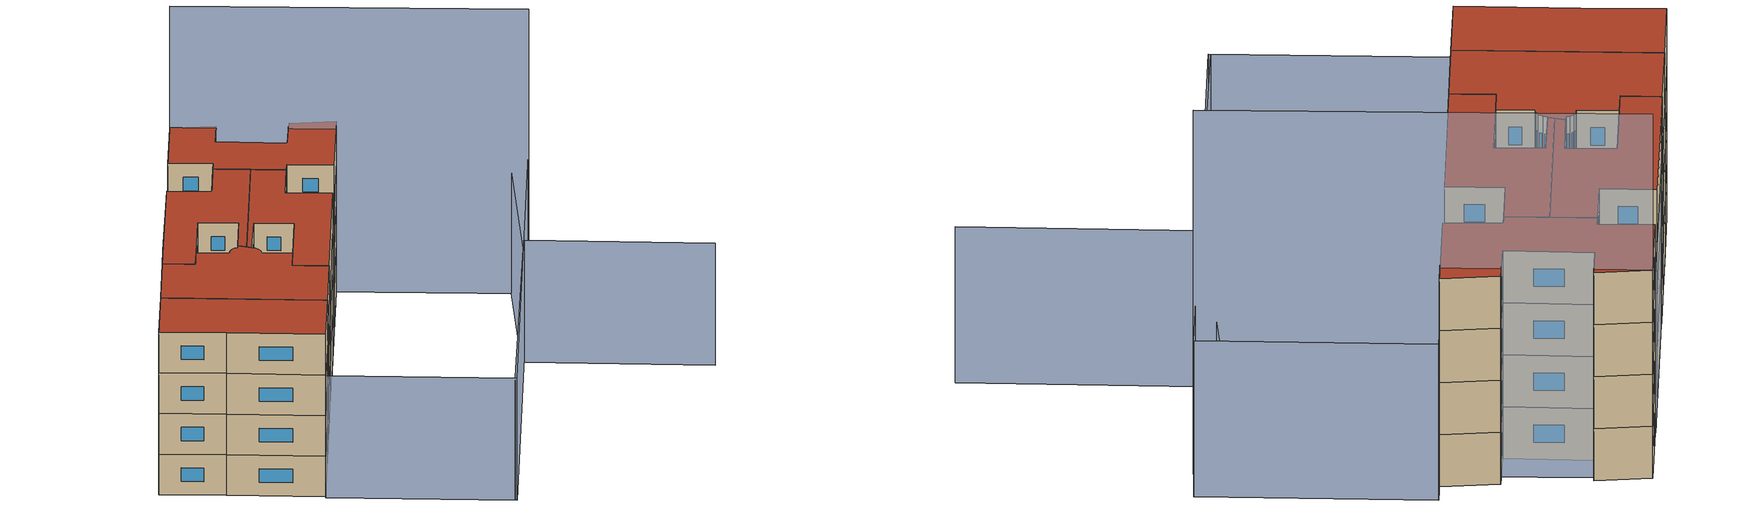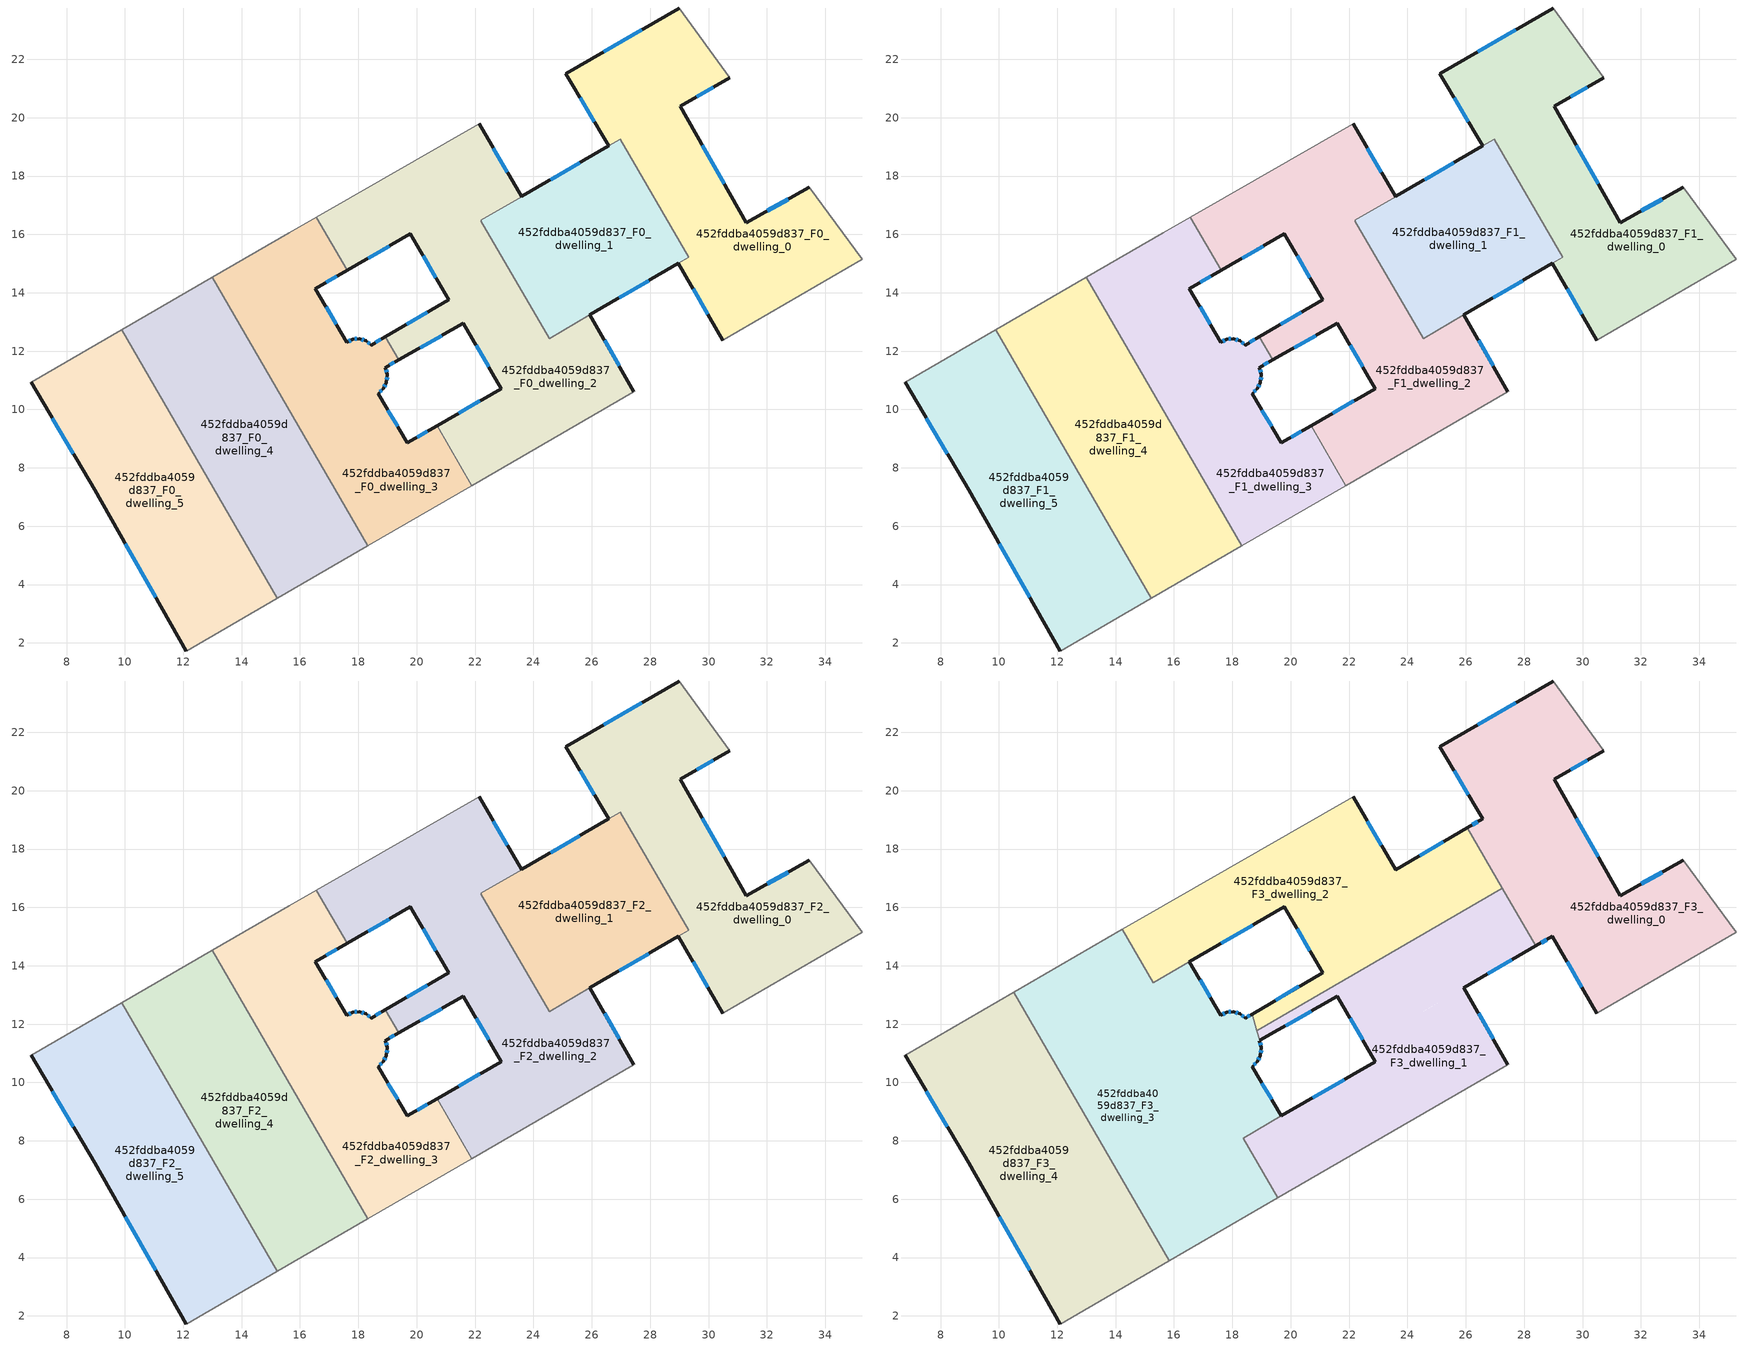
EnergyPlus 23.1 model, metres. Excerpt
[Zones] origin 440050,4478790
452fddba4059d837_F0_dwelling_0
 floor ground (EU_floor_Construction): 30.73,21.37 29.03,20.38 31.29,16.4 33.46,17.62 35.27,15.15 30.49,12.38 28.96,15.01 29.32,15.22 26.97,19.26 26.58,19.04 25.11,21.51 29,23.76 z0
 wall outside (EU_wall_Construction): 29,23.76 25.11,21.51 26.58,19.04 / 33.46,17.62 31.29,16.4 29.03,20.38 30.73,21.37 / 28.96,15.01 30.49,12.38 z0:3
 wall adiabatic (EU_wall_Construction): 30.73,21.37 29,23.76 / 30.49,12.38 35.27,15.15 33.46,17.62 z0:3
 wall to 452fddba4059d837_F0_dwelling_1 (EU_wall_Construction): 26.98,19.26 29.32,15.22 28.96,15.01 / 26.58,19.04 26.97,19.26 z0:3
 window (EU_Window_Construction): 25.6,20.68 26.09,19.86 / 27.7,23.01 26.41,22.26 / 29.6,20.71 30.16,21.04 / 30.53,17.73 29.78,19.05 / 32.73,17.21 32.01,16.81 / 29.47,14.13 29.98,13.26 z1:2
452fddba4059d837_F0_dwelling_1
 floor ground (EU_floor_Construction): 26.97,19.26 29.32,15.22 28.96,15.01 24.54,12.43 22.19,16.47 26.58,19.03 z0
 wall outside (EU_wall_Construction): 26.58,19.03 23.6,17.3 / 25.94,13.24 28.96,15.01 z0:3
 wall to 452fddba4059d837_F0_dwelling_2 (EU_wall_Construction): 23.59,17.29 22.19,16.48 / 22.19,16.47 24.53,12.43 / 24.54,12.43 25.94,13.24 z0:3
 window (EU_Window_Construction): 25.58,18.45 24.59,17.88 / 26.95,13.83 27.95,14.42 z1:2
452fddba4059d837_F0_dwelling_2
 floor ground (EU_floor_Construction): 23.59,17.29 22.19,16.48 24.54,12.43 25.94,13.25 27.44,10.61 21.89,7.39 20.7,9.44 22.91,10.72 21.6,12.95 19.39,11.7 18.93,12.5 21.09,13.76 19.78,16.01 17.61,14.77 16.56,16.59 22.14,19.79 z0
 wall outside (EU_wall_Construction): 19.39,11.7 21.6,12.95 22.91,10.72 20.7,9.44 / 17.61,14.77 19.78,16.01 21.09,13.76 18.93,12.5 / 23.59,17.29 22.14,19.79 / 27.44,10.61 25.94,13.25 z0:3
 wall to 452fddba4059d837_F0_dwelling_3 (EU_wall_Construction): 20.7,9.44 21.89,7.39 / 18.93,12.5 19.39,11.7 / 16.56,16.59 17.61,14.77 z0:3
 wall adiabatic (EU_wall_Construction): 22.14,19.79 16.56,16.59 / 21.89,7.39 27.44,10.61 z0:3
 window (EU_Window_Construction): 22.17,10.29 21.44,9.87 / 22.04,12.2 22.47,11.46 / 20.13,12.12 20.86,12.53 / 20.37,13.34 19.65,12.92 / 20.22,15.26 20.65,14.52 / 18.34,15.18 19.05,15.6 / 23.11,18.13 22.62,18.96 / 26.94,11.49 26.44,12.37 z1:2
452fddba4059d837_F0_dwelling_3
 floor ground (EU_floor_Construction): 17.61,14.77 16.53,14.14 17.61,12.3 17.81,12.41 18.03,12.42 18.27,12.35 18.44,12.21 18.93,12.5 19.39,11.7 18.93,11.44 18.99,11.2 18.96,10.92 18.85,10.72 18.68,10.54 19.68,8.86 20.7,9.44 21.89,7.39 18.32,5.33 12.99,14.53 15.63,16.06 16.56,16.59 z0
 wall outside (EU_wall_Construction): 18.93,12.5 18.44,12.21 18.27,12.35 18.03,12.42 17.81,12.41 17.61,12.3 16.53,14.14 17.61,14.77 / 20.7,9.44 19.68,8.86 18.68,10.54 18.85,10.72 18.96,10.92 18.99,11.2 18.93,11.44 19.39,11.7 z0:3
 wall adiabatic (EU_wall_Construction): 18.32,5.33 21.89,7.39 / 16.56,16.59 15.63,16.06 12.99,14.53 z0:3
 wall to 452fddba4059d837_F0_dwelling_4 (EU_wall_Construction): 12.99,14.53 18.32,5.33 z0:3
 window (EU_Window_Construction): 17.25,12.92 16.89,13.53 / 17.74,12.38 17.68,12.34 / 17.95,12.42 17.88,12.42 / 18.19,12.38 18.11,12.4 / 18.38,12.26 18.33,12.3 / 18.77,12.4 18.6,12.3 / 19.08,11.53 19.23,11.61 / 18.97,11.28 18.95,11.36 / 18.97,11.01 18.98,11.11 / 18.89,10.78 18.93,10.85 / 18.74,10.6 18.79,10.66 / 19.34,9.42 19.01,9.98 / 20.36,9.25 20.02,9.05 / 16.89,14.35 17.25,14.56 z1:2
452fddba4059d837_F0_dwelling_4
 floor ground (EU_floor_Construction): 12.99,14.53 18.32,5.33 15.23,3.53 9.89,12.74 z0
 wall adiabatic (EU_wall_Construction): 15.23,3.53 18.32,5.33 / 12.99,14.53 9.89,12.74 z0:3
 wall to 452fddba4059d837_F0_dwelling_5 (EU_wall_Construction): 9.89,12.74 15.23,3.53 z0:3
452fddba4059d837_F0_dwelling_5
 floor ground (EU_floor_Construction): 9.89,12.74 15.23,3.53 12.11,1.72 8.96,7.25 6.79,10.93 z0
 wall outside (EU_wall_Construction): 6.79,10.93 8.96,7.25 12.11,1.72 z0:3
 wall adiabatic (EU_wall_Construction): 9.89,12.74 6.79,10.93 / 12.11,1.72 15.23,3.53 z0:3
 window (EU_Window_Construction): 10.01,5.41 11.06,3.57 / 7.52,9.7 8.24,8.49 z1:2
452fddba4059d837_F1_dwelling_0
 floor to 452fddba4059d837_F0_dwelling_0 (EU_floor_Construction): 30.73,21.37 29.03,20.38 31.29,16.4 33.46,17.62 35.27,15.15 30.49,12.38 28.96,15.01 29.32,15.22 26.97,19.26 26.58,19.04 25.11,21.51 29,23.76 z3
 wall outside (EU_wall_Construction): 29,23.76 25.11,21.51 26.58,19.04 / 33.46,17.62 31.29,16.4 29.03,20.38 30.73,21.37 / 28.96,15.01 30.49,12.38 z3:6
 wall adiabatic (EU_wall_Construction): 30.73,21.37 29,23.76 / 30.49,12.38 35.27,15.15 33.46,17.62 z3:6
 wall to 452fddba4059d837_F1_dwelling_1 (EU_wall_Construction): 26.98,19.26 29.32,15.22 28.96,15.01 / 26.58,19.04 26.97,19.26 z3:6
 window (EU_Window_Construction): 25.6,20.68 26.09,19.86 / 27.7,23.01 26.41,22.26 / 29.6,20.71 30.16,21.04 / 30.53,17.73 29.78,19.05 / 32.73,17.21 32.01,16.81 / 29.47,14.13 29.98,13.26 z4:5
452fddba4059d837_F1_dwelling_1
 floor to 452fddba4059d837_F0_dwelling_1 (EU_floor_Construction): 26.97,19.26 29.32,15.22 28.96,15.01 24.54,12.43 22.19,16.47 26.58,19.03 z3
 wall outside (EU_wall_Construction): 26.58,19.03 23.6,17.3 / 25.94,13.24 28.96,15.01 z3:6
 wall to 452fddba4059d837_F1_dwelling_2 (EU_wall_Construction): 23.59,17.29 22.19,16.48 / 22.19,16.47 24.53,12.43 / 24.54,12.43 25.94,13.24 z3:6
 window (EU_Window_Construction): 25.58,18.45 24.59,17.88 / 26.95,13.83 27.95,14.42 z4:5
452fddba4059d837_F1_dwelling_2
 floor to 452fddba4059d837_F0_dwelling_2 (EU_floor_Construction): 23.59,17.29 22.19,16.48 24.54,12.43 25.94,13.25 27.44,10.61 21.89,7.39 20.7,9.44 22.91,10.72 21.6,12.95 19.39,11.7 18.93,12.5 21.09,13.76 19.78,16.01 17.61,14.77 16.56,16.59 22.14,19.79 z3
 wall outside (EU_wall_Construction): 19.39,11.7 21.6,12.95 22.91,10.72 20.7,9.44 / 17.61,14.77 19.78,16.01 21.09,13.76 18.93,12.5 / 23.59,17.29 22.14,19.79 / 27.44,10.61 25.94,13.25 z3:6
 wall to 452fddba4059d837_F1_dwelling_3 (EU_wall_Construction): 20.7,9.44 21.89,7.39 / 18.93,12.5 19.39,11.7 / 16.56,16.59 17.61,14.77 z3:6
 wall adiabatic (EU_wall_Construction): 22.14,19.79 16.56,16.59 / 21.89,7.39 27.44,10.61 z3:6
 window (EU_Window_Construction): 22.17,10.29 21.44,9.87 / 22.04,12.2 22.47,11.46 / 20.13,12.12 20.86,12.53 / 20.37,13.34 19.65,12.92 / 20.22,15.26 20.65,14.52 / 18.34,15.18 19.05,15.6 / 23.11,18.13 22.62,18.96 / 26.94,11.49 26.44,12.37 z4:5
452fddba4059d837_F1_dwelling_3
 floor to 452fddba4059d837_F0_dwelling_3 (EU_floor_Construction): 17.61,14.77 16.53,14.14 17.61,12.3 17.81,12.41 18.03,12.42 18.27,12.35 18.44,12.21 18.93,12.5 19.39,11.7 18.93,11.44 18.99,11.2 18.96,10.92 18.85,10.72 18.68,10.54 19.68,8.86 20.7,9.44 21.89,7.39 18.32,5.33 12.99,14.53 15.63,16.06 16.56,16.59 z3
 wall outside (EU_wall_Construction): 18.93,12.5 18.44,12.21 18.27,12.35 18.03,12.42 17.81,12.41 17.61,12.3 16.53,14.14 17.61,14.77 / 20.7,9.44 19.68,8.86 18.68,10.54 18.85,10.72 18.96,10.92 18.99,11.2 18.93,11.44 19.39,11.7 z3:6
 wall adiabatic (EU_wall_Construction): 18.32,5.33 21.89,7.39 / 16.56,16.59 15.63,16.06 12.99,14.53 z3:6
 wall to 452fddba4059d837_F1_dwelling_4 (EU_wall_Construction): 12.99,14.53 18.32,5.33 z3:6
 window (EU_Window_Construction): 17.25,12.92 16.89,13.53 / 17.74,12.38 17.68,12.34 / 17.95,12.42 17.88,12.42 / 18.19,12.38 18.11,12.4 / 18.38,12.26 18.33,12.3 / 18.77,12.4 18.6,12.3 / 19.08,11.53 19.23,11.61 / 18.97,11.28 18.95,11.36 / 18.97,11.01 18.98,11.11 / 18.89,10.78 18.93,10.85 / 18.74,10.6 18.79,10.66 / 19.34,9.42 19.01,9.98 / 20.36,9.25 20.02,9.05 / 16.89,14.35 17.25,14.56 z4:5
452fddba4059d837_F1_dwelling_4
 floor to 452fddba4059d837_F0_dwelling_4 (EU_floor_Construction): 12.99,14.53 18.32,5.33 15.23,3.53 9.89,12.74 z3
 wall adiabatic (EU_wall_Construction): 15.23,3.53 18.32,5.33 / 12.99,14.53 9.89,12.74 z3:6
 wall to 452fddba4059d837_F1_dwelling_5 (EU_wall_Construction): 9.89,12.74 15.23,3.53 z3:6
452fddba4059d837_F1_dwelling_5
 floor to 452fddba4059d837_F0_dwelling_5 (EU_floor_Construction): 9.89,12.74 15.23,3.53 12.11,1.72 8.96,7.25 6.79,10.93 z3
 wall outside (EU_wall_Construction): 6.79,10.93 8.96,7.25 12.11,1.72 z3:6
 wall adiabatic (EU_wall_Construction): 9.89,12.74 6.79,10.93 / 12.11,1.72 15.23,3.53 z3:6
 window (EU_Window_Construction): 10.01,5.41 11.06,3.57 / 7.52,9.7 8.24,8.49 z4:5
452fddba4059d837_F2_dwelling_0
 floor to 452fddba4059d837_F1_dwelling_0 (EU_floor_Construction): 30.73,21.37 29.03,20.38 31.29,16.4 33.46,17.62 35.27,15.15 30.49,12.38 28.96,15.01 29.32,15.22 26.97,19.26 26.58,19.04 25.11,21.51 29,23.76 z6
 wall outside (EU_wall_Construction): 29,23.76 25.11,21.51 26.58,19.04 / 33.46,17.62 31.29,16.4 29.03,20.38 30.73,21.37 / 28.96,15.01 30.49,12.38 z6:9
 wall adiabatic (EU_wall_Construction): 30.73,21.37 29,23.76 / 30.49,12.38 35.27,15.15 33.46,17.62 z6:9
 wall to 452fddba4059d837_F2_dwelling_1 (EU_wall_Construction): 26.98,19.26 29.32,15.22 28.96,15.01 / 26.58,19.04 26.97,19.26 z6:9
 window (EU_Window_Construction): 25.6,20.68 26.09,19.86 / 27.7,23.01 26.41,22.26 / 29.6,20.71 30.16,21.04 / 30.53,17.73 29.78,19.05 / 32.73,17.21 32.01,16.81 / 29.47,14.13 29.98,13.26 z7:8
452fddba4059d837_F2_dwelling_1
 floor to 452fddba4059d837_F1_dwelling_1 (EU_floor_Construction): 26.97,19.26 29.32,15.22 28.96,15.01 24.54,12.43 22.19,16.47 26.58,19.03 z6
 wall outside (EU_wall_Construction): 26.58,19.03 23.6,17.3 / 25.94,13.24 28.96,15.01 z6:9
 wall to 452fddba4059d837_F2_dwelling_2 (EU_wall_Construction): 23.59,17.29 22.19,16.48 / 22.19,16.47 24.53,12.43 / 24.54,12.43 25.94,13.24 z6:9
 window (EU_Window_Construction): 25.58,18.45 24.59,17.88 / 26.95,13.83 27.95,14.42 z7:8
452fddba4059d837_F2_dwelling_2
 floor to 452fddba4059d837_F1_dwelling_2 (EU_floor_Construction): 23.59,17.29 22.19,16.48 24.54,12.43 25.94,13.25 27.44,10.61 21.89,7.39 20.7,9.44 22.91,10.72 21.6,12.95 19.39,11.7 18.93,12.5 21.09,13.76 19.78,16.01 17.61,14.77 16.56,16.59 22.14,19.79 z6
 wall outside (EU_wall_Construction): 19.39,11.7 21.6,12.95 22.91,10.72 20.7,9.44 / 17.61,14.77 19.78,16.01 21.09,13.76 18.93,12.5 / 23.59,17.29 22.14,19.79 / 27.44,10.61 25.94,13.25 z6:9
 wall to 452fddba4059d837_F2_dwelling_3 (EU_wall_Construction): 20.7,9.44 21.89,7.39 / 18.93,12.5 19.39,11.7 / 16.56,16.59 17.61,14.77 z6:9
 wall adiabatic (EU_wall_Construction): 22.14,19.79 16.56,16.59 / 21.89,7.39 27.44,10.61 z6:9
 window (EU_Window_Construction): 22.17,10.29 21.44,9.87 / 22.04,12.2 22.47,11.46 / 20.13,12.12 20.86,12.53 / 20.37,13.34 19.65,12.92 / 20.22,15.26 20.65,14.52 / 18.34,15.18 19.05,15.6 / 23.11,18.13 22.62,18.96 / 26.94,11.49 26.44,12.37 z7:8
452fddba4059d837_F2_dwelling_3
 floor to 452fddba4059d837_F1_dwelling_3 (EU_floor_Construction): 17.61,14.77 16.53,14.14 17.61,12.3 17.81,12.41 18.03,12.42 18.27,12.35 18.44,12.21 18.93,12.5 19.39,11.7 18.93,11.44 18.99,11.2 18.96,10.92 18.85,10.72 18.68,10.54 19.68,8.86 20.7,9.44 21.89,7.39 18.32,5.33 12.99,14.53 15.63,16.06 16.56,16.59 z6
 wall outside (EU_wall_Construction): 18.93,12.5 18.44,12.21 18.27,12.35 18.03,12.42 17.81,12.41 17.61,12.3 16.53,14.14 17.61,14.77 / 20.7,9.44 19.68,8.86 18.68,10.54 18.85,10.72 18.96,10.92 18.99,11.2 18.93,11.44 19.39,11.7 z6:9
 wall adiabatic (EU_wall_Construction): 18.32,5.33 21.89,7.39 / 16.56,16.59 15.63,16.06 12.99,14.53 z6:9
 wall to 452fddba4059d837_F2_dwelling_4 (EU_wall_Construction): 12.99,14.53 18.32,5.33 z6:9
 window (EU_Window_Construction): 17.25,12.92 16.89,13.53 / 17.74,12.38 17.68,12.34 / 17.95,12.42 17.88,12.42 / 18.19,12.38 18.11,12.4 / 18.38,12.26 18.33,12.3 / 18.77,12.4 18.6,12.3 / 19.08,11.53 19.23,11.61 / 18.97,11.28 18.95,11.36 / 18.97,11.01 18.98,11.11 / 18.89,10.78 18.93,10.85 / 18.74,10.6 18.79,10.66 / 19.34,9.42 19.01,9.98 / 20.36,9.25 20.02,9.05 / 16.89,14.35 17.25,14.56 z7:8
452fddba4059d837_F2_dwelling_4
 floor to 452fddba4059d837_F1_dwelling_4 (EU_floor_Construction): 12.99,14.53 18.32,5.33 15.23,3.53 9.89,12.74 z6
 wall adiabatic (EU_wall_Construction): 15.23,3.53 18.32,5.33 / 12.99,14.53 9.89,12.74 z6:9
 wall to 452fddba4059d837_F2_dwelling_5 (EU_wall_Construction): 9.89,12.74 15.23,3.53 z6:9
452fddba4059d837_F2_dwelling_5
 floor to 452fddba4059d837_F1_dwelling_5 (EU_floor_Construction): 9.89,12.74 15.23,3.53 12.11,1.72 8.96,7.25 6.79,10.93 z6
 wall outside (EU_wall_Construction): 6.79,10.93 8.96,7.25 12.11,1.72 z6:9
 wall adiabatic (EU_wall_Construction): 9.89,12.74 6.79,10.93 / 12.11,1.72 15.23,3.53 z6:9
 window (EU_Window_Construction): 10.01,5.41 11.06,3.57 / 7.52,9.7 8.24,8.49 z7:8
452fddba4059d837_F3_dwelling_0
 floor to 452fddba4059d837_F2_dwelling_0 (EU_floor_Construction): 30.73,21.37 29.03,20.38 31.29,16.4 33.46,17.62 35.27,15.15 30.49,12.38 28.96,15.01 29.32,15.22 26.97,19.26 26.58,19.04 25.11,21.51 29,23.76 z9
 floor to 452fddba4059d837_F2_dwelling_1 (EU_floor_Construction): 26.97,19.26 29.32,15.22 28.96,15.01 28.39,14.68 26.04,18.72 26.61,19.05 z9
 wall outside (EU_wall_Construction): 33.46,17.62 31.29,16.4 29.03,20.38 30.73,21.37 / 28.39,14.68 28.96,15.01 30.49,12.38 / 29,23.76 25.11,21.51 26.58,19.04 26.04,18.72 z9:12
 wall adiabatic (EU_wall_Construction): 30.73,21.37 29,23.76 / 30.49,12.38 35.27,15.15 33.46,17.62 z9:12
 wall to 452fddba4059d837_F3_dwelling_2 (EU_wall_Construction): 26.05,18.72 27.25,16.65 z9:12
 wall to 452fddba4059d837_F3_dwelling_1 (EU_wall_Construction): 27.25,16.65 28.39,14.68 z9:12
 window (EU_Window_Construction): 29.6,20.71 30.16,21.04 / 30.53,17.73 29.78,19.05 / 32.73,17.21 32.01,16.81 / 29.47,14.13 29.98,13.26 / 28.58,14.79 28.77,14.9 / 26.4,18.93 26.23,18.83 / 25.6,20.68 26.09,19.86 / 27.7,23.01 26.41,22.26 z10:11
 roof outside (EU_roof_Construction): 35.27,15.15 33.46,17.62 31.29,16.4 29.03,20.38 30.73,21.37 29,23.76 25.11,21.51 26.58,19.04 26.04,18.72 28.39,14.68 28.96,15.01 30.49,12.38 z12
452fddba4059d837_F3_dwelling_1
 floor to 452fddba4059d837_F2_dwelling_2 (EU_floor_Construction): 25.94,13.25 27.44,10.61 21.89,7.39 20.7,9.44 22.91,10.72 21.6,12.95 19.39,11.7 19.22,12 23.39,14.41 24.54,12.43 z9
 floor to 452fddba4059d837_F2_dwelling_3 (EU_floor_Construction): 20.7,9.44 21.89,7.39 19.56,6.05 18.38,8.1 19.68,8.86 z9; 19.22,12 19.39,11.7 18.93,11.44 18.84,11.78 z9
 floor to 452fddba4059d837_F2_dwelling_1 (EU_floor_Construction): 27.25,16.65 28.39,14.68 24.54,12.43 23.39,14.41 z9
 wall outside (EU_wall_Construction): 27.44,10.62 25.94,13.25 28.39,14.68 / 18.93,11.44 21.6,12.95 22.91,10.72 19.68,8.86 z9:12
 wall adiabatic (EU_wall_Construction): 19.56,6.05 27.44,10.62 z9:12
 wall to 452fddba4059d837_F3_dwelling_3 (EU_wall_Construction): 19.68,8.86 18.38,8.1 19.56,6.05 / 18.84,11.78 18.93,11.44 z9:12
 wall to 452fddba4059d837_F3_dwelling_2 (EU_wall_Construction): 27.25,16.65 18.84,11.78 z9:12
 window (EU_Window_Construction): 26.76,13.72 27.57,14.2 / 26.94,11.49 26.44,12.37 / 21.83,10.1 20.76,9.48 / 22.04,12.2 22.47,11.46 / 19.82,11.94 20.71,12.44 z10:11
 roof outside (EU_roof_Construction): 27.44,10.62 25.94,13.25 28.39,14.68 27.25,16.65 18.84,11.78 18.93,11.44 21.6,12.95 22.91,10.72 19.68,8.86 18.38,8.1 19.56,6.05 z12
452fddba4059d837_F3_dwelling_2
 floor to 452fddba4059d837_F2_dwelling_1 (EU_floor_Construction): 26.04,18.72 27.25,16.65 23.39,14.41 22.19,16.48 z9
 floor to 452fddba4059d837_F2_dwelling_2 (EU_floor_Construction): 22.14,19.79 23.59,17.3 22.19,16.48 23.39,14.41 19.22,12 18.93,12.5 21.09,13.76 19.78,16.01 17.61,14.77 16.56,16.59 z9
 floor to 452fddba4059d837_F2_dwelling_3 (EU_floor_Construction): 16.56,16.59 17.61,14.77 15.28,13.42 14.23,15.25 15.63,16.06 z9; 18.93,12.5 19.22,12 18.84,11.78 18.69,12.28 18.68,12.34 z9
 wall outside (EU_wall_Construction): 26.04,18.72 23.59,17.29 22.14,19.79 / 16.53,14.14 19.78,16.01 21.09,13.76 18.67,12.35 z9:12
 wall adiabatic (EU_wall_Construction): 22.14,19.79 15.63,16.06 14.22,15.25 z9:12
 wall to 452fddba4059d837_F3_dwelling_3 (EU_wall_Construction): 14.22,15.25 15.28,13.42 16.53,14.14 / 18.68,12.34 18.84,11.78 z9:12
 window (EU_Window_Construction): 23.11,18.13 22.62,18.96 / 25.23,18.24 24.41,17.77 / 20.28,13.29 19.48,12.82 / 20.22,15.26 20.65,14.52 / 17.62,14.77 18.69,15.39 z10:11
 roof outside (EU_roof_Construction): 27.25,16.65 26.04,18.72 23.59,17.29 22.14,19.79 15.63,16.06 14.22,15.25 15.28,13.42 19.78,16.01 21.09,13.76 18.67,12.35 18.84,11.78 z12
452fddba4059d837_F3_dwelling_3
 floor to 452fddba4059d837_F2_dwelling_3 (EU_floor_Construction): 18.68,12.34 18.93,11.44 18.99,11.2 18.96,10.92 18.85,10.72 18.68,10.54 19.68,8.86 18.38,8.1 19.56,6.05 18.32,5.33 12.99,14.53 14.23,15.25 15.28,13.42 16.53,14.14 17.61,12.3 17.81,12.41 18.03,12.42 18.27,12.35 18.44,12.21 z9
 floor to 452fddba4059d837_F2_dwelling_4 (EU_floor_Construction): 12.99,14.53 18.32,5.33 15.84,3.89 10.51,13.09 z9
 wall outside (EU_wall_Construction): 18.68,12.34 18.44,12.21 18.27,12.35 18.03,12.42 17.81,12.41 17.61,12.3 16.53,14.14 / 19.68,8.86 18.68,10.54 18.85,10.72 18.96,10.92 18.99,11.2 18.93,11.44 z9:12
 wall adiabatic (EU_wall_Construction): 15.84,3.89 19.56,6.04 / 14.22,15.25 10.51,13.09 z9:12
 wall to 452fddba4059d837_F3_dwelling_4 (EU_wall_Construction): 10.51,13.09 15.84,3.89 z9:12
 window (EU_Window_Construction): 17.25,12.92 16.89,13.53 / 17.74,12.38 17.68,12.34 / 17.95,12.42 17.88,12.42 / 18.19,12.38 18.11,12.4 / 18.38,12.26 18.33,12.3 / 18.6,12.3 18.52,12.25 / 18.97,11.28 18.95,11.36 / 18.97,11.01 18.98,11.11 / 18.89,10.78 18.93,10.85 / 18.74,10.6 18.79,10.66 / 19.34,9.42 19.01,9.98 z10:11
 roof outside (EU_roof_Construction): 19.56,6.04 18.38,8.1 19.68,8.86 18.68,10.54 18.85,10.72 18.96,10.92 18.99,11.2 18.93,11.44 18.68,12.34 18.44,12.21 18.27,12.35 18.03,12.42 17.81,12.41 17.61,12.3 16.53,14.14 15.28,13.42 14.22,15.25 10.51,13.09 15.84,3.89 z12
452fddba4059d837_F3_dwelling_4
 floor to 452fddba4059d837_F2_dwelling_4 (EU_floor_Construction): 10.51,13.09 15.84,3.89 15.23,3.53 9.89,12.74 z9
 floor to 452fddba4059d837_F2_dwelling_5 (EU_floor_Construction): 9.89,12.74 15.23,3.53 12.11,1.72 8.96,7.25 6.79,10.93 z9
 wall outside (EU_wall_Construction): 6.79,10.93 8.96,7.25 12.11,1.72 z9:12
 wall adiabatic (EU_wall_Construction): 10.51,13.09 6.79,10.93 / 12.11,1.72 15.84,3.89 z9:12
 window (EU_Window_Construction): 10.01,5.41 11.06,3.57 / 7.52,9.7 8.24,8.49 z10:11
 roof outside (EU_roof_Construction): 15.84,3.89 10.51,13.09 6.79,10.93 8.96,7.25 12.11,1.72 z12
shading: 18.15,-8.69 33.12,-0.15 / 33.12,-0.15 39.16,-10.73 / 31.9,-0.88 41.75,6.28 / 25.11,21.55 6.79,10.94 / 12.05,1.7 36.39,15.8 / 36.39,15.8 42.49,5.25 / 42.49,5.25 18.15,-8.84 / 18.15,-8.84 12.05,1.7 z0:9; 40.61,4.07 29,23.76 z0:21
[Building]
EU S2 Campaign: North Axis=0; Terrain=City; Solar Distribution=FullExterior
[Site:Location]
Madrid: Latitude=40.5; Longitude=-3.5; Time Zone=1; Elevation=609
[SizingPeriod:WeatherFileDays]
AnnualSizingPeriod: Begin Month=1; Begin Day of Month=1; End Month=12; End Day of Month=31; Day of Week for Start Day=Monday; Use Weather File Daylight Saving Period=No; Use Weather File Rain and Snow Indicators=No
[MATERIAL]
EU_InternalMass_Material: Roughness=MediumRough; Thickness=0.1; Conductivity=1; Density=1800; Specific Heat=900; Thermal Absorptance=0.9; Solar Absorptance=0.7; Visible Absorptance=0.7
[MATERIAL:NOMASS] Roughness=MediumRough; Thermal Absorptance=0.9; Solar Absorptance=0.7; Visible Absorptance=0.7
Name | Thermal Resistance
EU_wall_NoMass | 0.459673
EU_roof_NoMass | 0.495815
EU_floor_NoMass | 0.788942
[WINDOWMATERIAL:SIMPLEGLAZINGSYSTEM]
EU_Window_SimpleGlazing: UFactor=4.26103; Solar Heat Gain Coefficient=0.85; Visible Transmittance=0.85
[CONSTRUCTION]
EU_wall_Construction: EU_wall_NoMass
EU_roof_Construction: EU_roof_NoMass
EU_floor_Construction: EU_floor_NoMass
EU_Window_Construction: EU_Window_SimpleGlazing
EU_InternalMass_Construction: EU_InternalMass_Material
[ZONE] Type=1; Multiplier=1; Ceiling Height=autocalculate; Floor Area=autocalculate; Part of Total Floor Area=Yes
Name | Volume
452fddba4059d837_F0_dwelling_0; 452fddba4059d837_F1_dwelling_0; 452fddba4059d837_F2_dwelling_0 | 121.87
452fddba4059d837_F3_dwelling_0 | 136.926
452fddba4059d837_F0_dwelling_1; 452fddba4059d837_F1_dwelling_1; 452fddba4059d837_F2_dwelling_1 | 77.6041
452fddba4059d837_F3_dwelling_1 | 121.926
452fddba4059d837_F0_dwelling_2; 452fddba4059d837_F1_dwelling_2; 452fddba4059d837_F2_dwelling_2 | 142.782
452fddba4059d837_F3_dwelling_2 | 120.703
452fddba4059d837_F0_dwelling_3; 452fddba4059d837_F1_dwelling_3; 452fddba4059d837_F2_dwelling_3 | 114.102
452fddba4059d837_F3_dwelling_3 | 168.16
452fddba4059d837_F0_dwelling_4; 452fddba4059d837_F1_dwelling_4; 452fddba4059d837_F2_dwelling_4 | 114.106
452fddba4059d837_F3_dwelling_4 | 136.924
452fddba4059d837_F0_dwelling_5; 452fddba4059d837_F1_dwelling_5; 452fddba4059d837_F2_dwelling_5 | 114.105
[INTERNALMASS] Construction=EU_InternalMass_Construction
Name | Zone or ZoneList | Surface Area
452fddba4059d837_F0_dwelling_0_EU_InternalMass | 452fddba4059d837_F0_dwelling_0 | 40.6223
452fddba4059d837_F0_dwelling_1_EU_InternalMass | 452fddba4059d837_F0_dwelling_1 | 25.8774
452fddba4059d837_F0_dwelling_2_EU_InternalMass | 452fddba4059d837_F0_dwelling_2 | 47.5983
452fddba4059d837_F0_dwelling_3_EU_InternalMass | 452fddba4059d837_F0_dwelling_3 | 38.0343
452fddba4059d837_F0_dwelling_4_EU_InternalMass | 452fddba4059d837_F0_dwelling_4 | 38.0355
452fddba4059d837_F0_dwelling_5_EU_InternalMass | 452fddba4059d837_F0_dwelling_5 | 38.0351
452fddba4059d837_F1_dwelling_0_EU_InternalMass | 452fddba4059d837_F1_dwelling_0 | 40.6223
452fddba4059d837_F1_dwelling_1_EU_InternalMass | 452fddba4059d837_F1_dwelling_1 | 25.8774
452fddba4059d837_F1_dwelling_2_EU_InternalMass | 452fddba4059d837_F1_dwelling_2 | 47.5983
452fddba4059d837_F1_dwelling_3_EU_InternalMass | 452fddba4059d837_F1_dwelling_3 | 38.0343
452fddba4059d837_F1_dwelling_4_EU_InternalMass | 452fddba4059d837_F1_dwelling_4 | 38.0355
452fddba4059d837_F1_dwelling_5_EU_InternalMass | 452fddba4059d837_F1_dwelling_5 | 38.0351
452fddba4059d837_F2_dwelling_0_EU_InternalMass | 452fddba4059d837_F2_dwelling_0 | 40.6223
452fddba4059d837_F2_dwelling_1_EU_InternalMass | 452fddba4059d837_F2_dwelling_1 | 25.8774
452fddba4059d837_F2_dwelling_2_EU_InternalMass | 452fddba4059d837_F2_dwelling_2 | 47.5983
452fddba4059d837_F2_dwelling_3_EU_InternalMass | 452fddba4059d837_F2_dwelling_3 | 38.0343
452fddba4059d837_F2_dwelling_4_EU_InternalMass | 452fddba4059d837_F2_dwelling_4 | 38.0355
452fddba4059d837_F2_dwelling_5_EU_InternalMass | 452fddba4059d837_F2_dwelling_5 | 38.0351
452fddba4059d837_F3_dwelling_0_EU_InternalMass | 452fddba4059d837_F3_dwelling_0 | 45.6421
452fddba4059d837_F3_dwelling_1_EU_InternalMass | 452fddba4059d837_F3_dwelling_1 | 40.64
452fddba4059d837_F3_dwelling_2_EU_InternalMass | 452fddba4059d837_F3_dwelling_2 | 40.2378
452fddba4059d837_F3_dwelling_3_EU_InternalMass | 452fddba4059d837_F3_dwelling_3 | 56.0537
452fddba4059d837_F3_dwelling_4_EU_InternalMass | 452fddba4059d837_F3_dwelling_4 | 45.6415
[OTHEREQUIPMENT] Fuel Type=Electricity; Design Level Calculation Method=Watts/Area; Power per Zone Floor Area=1; Fraction Latent=0; Fraction Radiant=0; Fraction Lost=0; Carbon Dioxide Generation Rate=0; EndUse Subcategory=EU_Step8_InternalGains
Name | Zone or ZoneList or Space or SpaceList | Schedule
EU_Step8_InternalGain_452fddba4059d837_F0_dwelling_0_f000 | 452fddba4059d837_F0_dwelling_0 | EU_Step8_GainSchedule_452fddba4059d837_F0_dwelling_0_f000
EU_Step8_InternalGain_452fddba4059d837_F0_dwelling_1_f000 | 452fddba4059d837_F0_dwelling_1 | EU_Step8_GainSchedule_452fddba4059d837_F0_dwelling_1_f000
EU_Step8_InternalGain_452fddba4059d837_F0_dwelling_2_f000 | 452fddba4059d837_F0_dwelling_2 | EU_Step8_GainSchedule_452fddba4059d837_F0_dwelling_2_f000
EU_Step8_InternalGain_452fddba4059d837_F0_dwelling_3_f000 | 452fddba4059d837_F0_dwelling_3 | EU_Step8_GainSchedule_452fddba4059d837_F0_dwelling_3_f000
EU_Step8_InternalGain_452fddba4059d837_F0_dwelling_4_f000 | 452fddba4059d837_F0_dwelling_4 | EU_Step8_GainSchedule_452fddba4059d837_F0_dwelling_4_f000
EU_Step8_InternalGain_452fddba4059d837_F0_dwelling_5_f000 | 452fddba4059d837_F0_dwelling_5 | EU_Step8_GainSchedule_452fddba4059d837_F0_dwelling_5_f000
EU_Step8_InternalGain_452fddba4059d837_F1_dwelling_0_f000 | 452fddba4059d837_F1_dwelling_0 | EU_Step8_GainSchedule_452fddba4059d837_F1_dwelling_0_f000
EU_Step8_InternalGain_452fddba4059d837_F1_dwelling_1_f000 | 452fddba4059d837_F1_dwelling_1 | EU_Step8_GainSchedule_452fddba4059d837_F1_dwelling_1_f000
EU_Step8_InternalGain_452fddba4059d837_F1_dwelling_2_f000 | 452fddba4059d837_F1_dwelling_2 | EU_Step8_GainSchedule_452fddba4059d837_F1_dwelling_2_f000
EU_Step8_InternalGain_452fddba4059d837_F1_dwelling_3_f000 | 452fddba4059d837_F1_dwelling_3 | EU_Step8_GainSchedule_452fddba4059d837_F1_dwelling_3_f000
EU_Step8_InternalGain_452fddba4059d837_F1_dwelling_4_f000 | 452fddba4059d837_F1_dwelling_4 | EU_Step8_GainSchedule_452fddba4059d837_F1_dwelling_4_f000
EU_Step8_InternalGain_452fddba4059d837_F1_dwelling_5_f000 | 452fddba4059d837_F1_dwelling_5 | EU_Step8_GainSchedule_452fddba4059d837_F1_dwelling_5_f000
EU_Step8_InternalGain_452fddba4059d837_F2_dwelling_0_f000 | 452fddba4059d837_F2_dwelling_0 | EU_Step8_GainSchedule_452fddba4059d837_F2_dwelling_0_f000
EU_Step8_InternalGain_452fddba4059d837_F2_dwelling_1_f000 | 452fddba4059d837_F2_dwelling_1 | EU_Step8_GainSchedule_452fddba4059d837_F2_dwelling_1_f000
EU_Step8_InternalGain_452fddba4059d837_F2_dwelling_2_f000 | 452fddba4059d837_F2_dwelling_2 | EU_Step8_GainSchedule_452fddba4059d837_F2_dwelling_2_f000
EU_Step8_InternalGain_452fddba4059d837_F2_dwelling_3_f000 | 452fddba4059d837_F2_dwelling_3 | EU_Step8_GainSchedule_452fddba4059d837_F2_dwelling_3_f000
EU_Step8_InternalGain_452fddba4059d837_F2_dwelling_4_f000 | 452fddba4059d837_F2_dwelling_4 | EU_Step8_GainSchedule_452fddba4059d837_F2_dwelling_4_f000
EU_Step8_InternalGain_452fddba4059d837_F2_dwelling_5_f000 | 452fddba4059d837_F2_dwelling_5 | EU_Step8_GainSchedule_452fddba4059d837_F2_dwelling_5_f000
EU_Step8_InternalGain_452fddba4059d837_F3_dwelling_0_f000 | 452fddba4059d837_F3_dwelling_0 | EU_Step8_GainSchedule_452fddba4059d837_F3_dwelling_0_f000
EU_Step8_InternalGain_452fddba4059d837_F3_dwelling_1_f000 | 452fddba4059d837_F3_dwelling_1 | EU_Step8_GainSchedule_452fddba4059d837_F3_dwelling_1_f000
EU_Step8_InternalGain_452fddba4059d837_F3_dwelling_2_f000 | 452fddba4059d837_F3_dwelling_2 | EU_Step8_GainSchedule_452fddba4059d837_F3_dwelling_2_f000
EU_Step8_InternalGain_452fddba4059d837_F3_dwelling_3_f000 | 452fddba4059d837_F3_dwelling_3 | EU_Step8_GainSchedule_452fddba4059d837_F3_dwelling_3_f000
EU_Step8_InternalGain_452fddba4059d837_F3_dwelling_4_f000 | 452fddba4059d837_F3_dwelling_4 | EU_Step8_GainSchedule_452fddba4059d837_F3_dwelling_4_f000
[ZONEVENTILATION:DESIGNFLOWRATE] Schedule=EU_AlwaysOn; Design Flow Rate Calculation Method=AirChanges/Hour; Air Changes per Hour=0.719161; Ventilation Type=Natural; Fan Pressure Rise=0; Fan Total Efficiency=1; Constant Term Coefficient=1; Temperature Term Coefficient=0; Velocity Term Coefficient=0; Velocity Squared Term Coefficient=0; Minimum Indoor Temperature=-100; Maximum Indoor Temperature=100; Delta Temperature=-100; Minimum Outdoor Temperature=-100; Maximum Outdoor Temperature=100; Maximum Wind Speed=40
Name | Zone or ZoneList or Space or SpaceList
EU_ConstantAir_452fddba4059d837_F0_dwelling_0 | 452fddba4059d837_F0_dwelling_0
EU_ConstantAir_452fddba4059d837_F0_dwelling_1 | 452fddba4059d837_F0_dwelling_1
EU_ConstantAir_452fddba4059d837_F0_dwelling_2 | 452fddba4059d837_F0_dwelling_2
EU_ConstantAir_452fddba4059d837_F0_dwelling_3 | 452fddba4059d837_F0_dwelling_3
EU_ConstantAir_452fddba4059d837_F0_dwelling_4 | 452fddba4059d837_F0_dwelling_4
EU_ConstantAir_452fddba4059d837_F0_dwelling_5 | 452fddba4059d837_F0_dwelling_5
EU_ConstantAir_452fddba4059d837_F1_dwelling_0 | 452fddba4059d837_F1_dwelling_0
EU_ConstantAir_452fddba4059d837_F1_dwelling_1 | 452fddba4059d837_F1_dwelling_1
EU_ConstantAir_452fddba4059d837_F1_dwelling_2 | 452fddba4059d837_F1_dwelling_2
EU_ConstantAir_452fddba4059d837_F1_dwelling_3 | 452fddba4059d837_F1_dwelling_3
EU_ConstantAir_452fddba4059d837_F1_dwelling_4 | 452fddba4059d837_F1_dwelling_4
EU_ConstantAir_452fddba4059d837_F1_dwelling_5 | 452fddba4059d837_F1_dwelling_5
EU_ConstantAir_452fddba4059d837_F2_dwelling_0 | 452fddba4059d837_F2_dwelling_0
EU_ConstantAir_452fddba4059d837_F2_dwelling_1 | 452fddba4059d837_F2_dwelling_1
EU_ConstantAir_452fddba4059d837_F2_dwelling_2 | 452fddba4059d837_F2_dwelling_2
EU_ConstantAir_452fddba4059d837_F2_dwelling_3 | 452fddba4059d837_F2_dwelling_3
EU_ConstantAir_452fddba4059d837_F2_dwelling_4 | 452fddba4059d837_F2_dwelling_4
EU_ConstantAir_452fddba4059d837_F2_dwelling_5 | 452fddba4059d837_F2_dwelling_5
EU_ConstantAir_452fddba4059d837_F3_dwelling_0 | 452fddba4059d837_F3_dwelling_0
EU_ConstantAir_452fddba4059d837_F3_dwelling_1 | 452fddba4059d837_F3_dwelling_1
EU_ConstantAir_452fddba4059d837_F3_dwelling_2 | 452fddba4059d837_F3_dwelling_2
EU_ConstantAir_452fddba4059d837_F3_dwelling_3 | 452fddba4059d837_F3_dwelling_3
EU_ConstantAir_452fddba4059d837_F3_dwelling_4 | 452fddba4059d837_F3_dwelling_4
[HVACTEMPLATE:THERMOSTAT] Constant Heating Setpoint=20; Constant Cooling Setpoint=50
EU_HeatOnly_452fddba4059d837_F0_dwelling_0; EU_HeatOnly_452fddba4059d837_F0_dwelling_1; EU_HeatOnly_452fddba4059d837_F0_dwelling_2; EU_HeatOnly_452fddba4059d837_F0_dwelling_3; EU_HeatOnly_452fddba4059d837_F0_dwelling_4; EU_HeatOnly_452fddba4059d837_F0_dwelling_5; EU_HeatOnly_452fddba4059d837_F1_dwelling_0; EU_HeatOnly_452fddba4059d837_F1_dwelling_1; EU_HeatOnly_452fddba4059d837_F1_dwelling_2; EU_HeatOnly_452fddba4059d837_F1_dwelling_3; EU_HeatOnly_452fddba4059d837_F1_dwelling_4; EU_HeatOnly_452fddba4059d837_F1_dwelling_5; EU_HeatOnly_452fddba4059d837_F2_dwelling_0; EU_HeatOnly_452fddba4059d837_F2_dwelling_1; EU_HeatOnly_452fddba4059d837_F2_dwelling_2; EU_HeatOnly_452fddba4059d837_F2_dwelling_3; EU_HeatOnly_452fddba4059d837_F2_dwelling_4; EU_HeatOnly_452fddba4059d837_F2_dwelling_5; EU_HeatOnly_452fddba4059d837_F3_dwelling_0; EU_HeatOnly_452fddba4059d837_F3_dwelling_1; EU_HeatOnly_452fddba4059d837_F3_dwelling_2; EU_HeatOnly_452fddba4059d837_F3_dwelling_3; EU_HeatOnly_452fddba4059d837_F3_dwelling_4
[HVACTEMPLATE:ZONE:IDEALLOADSAIRSYSTEM] System Availability Schedule=EU_AlwaysOn; Maximum Heating Supply Air Temperature=50; Minimum Cooling Supply Air Temperature=13; Maximum Heating Supply Air Humidity Ratio=0.0156; Minimum Cooling Supply Air Humidity Ratio=0.0077; Heating Limit=NoLimit; Cooling Limit=NoLimit; Heating Availability Schedule=EU_AlwaysOn; Cooling Availability Schedule=EU_CoolingOff; Dehumidification Control Type=ConstantSensibleHeatRatio; Cooling Sensible Heat Ratio=0.7; Dehumidification Setpoint=60; Humidification Control Type=None; Humidification Setpoint=30; Outdoor Air Method=None; Outdoor Air Flow Rate per Person=0.00944; Outdoor Air Flow Rate per Zone Floor Area=0; Outdoor Air Flow Rate per Zone=0; Demand Controlled Ventilation Type=None; Outdoor Air Economizer Type=NoEconomizer; Heat Recovery Type=None; Sensible Heat Recovery Effectiveness=0.7; Latent Heat Recovery Effectiveness=0.65
Name | Template Thermostat
452fddba4059d837_F0_dwelling_0 | EU_HeatOnly_452fddba4059d837_F0_dwelling_0
452fddba4059d837_F0_dwelling_1 | EU_HeatOnly_452fddba4059d837_F0_dwelling_1
452fddba4059d837_F0_dwelling_2 | EU_HeatOnly_452fddba4059d837_F0_dwelling_2
452fddba4059d837_F0_dwelling_3 | EU_HeatOnly_452fddba4059d837_F0_dwelling_3
452fddba4059d837_F0_dwelling_4 | EU_HeatOnly_452fddba4059d837_F0_dwelling_4
452fddba4059d837_F0_dwelling_5 | EU_HeatOnly_452fddba4059d837_F0_dwelling_5
452fddba4059d837_F1_dwelling_0 | EU_HeatOnly_452fddba4059d837_F1_dwelling_0
452fddba4059d837_F1_dwelling_1 | EU_HeatOnly_452fddba4059d837_F1_dwelling_1
452fddba4059d837_F1_dwelling_2 | EU_HeatOnly_452fddba4059d837_F1_dwelling_2
452fddba4059d837_F1_dwelling_3 | EU_HeatOnly_452fddba4059d837_F1_dwelling_3
452fddba4059d837_F1_dwelling_4 | EU_HeatOnly_452fddba4059d837_F1_dwelling_4
452fddba4059d837_F1_dwelling_5 | EU_HeatOnly_452fddba4059d837_F1_dwelling_5
452fddba4059d837_F2_dwelling_0 | EU_HeatOnly_452fddba4059d837_F2_dwelling_0
452fddba4059d837_F2_dwelling_1 | EU_HeatOnly_452fddba4059d837_F2_dwelling_1
452fddba4059d837_F2_dwelling_2 | EU_HeatOnly_452fddba4059d837_F2_dwelling_2
452fddba4059d837_F2_dwelling_3 | EU_HeatOnly_452fddba4059d837_F2_dwelling_3
452fddba4059d837_F2_dwelling_4 | EU_HeatOnly_452fddba4059d837_F2_dwelling_4
452fddba4059d837_F2_dwelling_5 | EU_HeatOnly_452fddba4059d837_F2_dwelling_5
452fddba4059d837_F3_dwelling_0 | EU_HeatOnly_452fddba4059d837_F3_dwelling_0
452fddba4059d837_F3_dwelling_1 | EU_HeatOnly_452fddba4059d837_F3_dwelling_1
452fddba4059d837_F3_dwelling_2 | EU_HeatOnly_452fddba4059d837_F3_dwelling_2
452fddba4059d837_F3_dwelling_3 | EU_HeatOnly_452fddba4059d837_F3_dwelling_3
452fddba4059d837_F3_dwelling_4 | EU_HeatOnly_452fddba4059d837_F3_dwelling_4
[SIZING:ZONE] Zone Cooling Design Supply Air Temperature Input Method=SupplyAirTemperature; Zone Cooling Design Supply Air Temperature=13; Zone Heating Design Supply Air Temperature Input Method=SupplyAirTemperature; Zone Heating Design Supply Air Temperature=50; Zone Cooling Design Supply Air Humidity Ratio=0.008; Zone Heating Design Supply Air Humidity Ratio=0.008; Cooling Design Air Flow Method=DesignDay; Cooling Design Air Flow Rate=0; Cooling Minimum Air Flow per Zone Floor Area=0.000762; Cooling Minimum Air Flow=0; Cooling Minimum Air Flow Fraction=0.2; Heating Design Air Flow Method=DesignDay; Heating Design Air Flow Rate=0; Heating Maximum Air Flow per Zone Floor Area=0.002032; Heating Maximum Air Flow=0.141576; Heating Maximum Air Flow Fraction=0.3; Account for Dedicated Outdoor Air System=No; Dedicated Outdoor Air System Control Strategy=NeutralSupplyAir; Dedicated Outdoor Air Low Setpoint Temperature for Design=autosize; Dedicated Outdoor Air High Setpoint Temperature for Design=autosize; Zone Load Sizing Method=Sensible Load Only No Latent Load; Zone Latent Cooling Design Supply Air Humidity Ratio Input Method=HumidityRatioDifference; Zone Cooling Design Supply Air Humidity Ratio Difference=0.005; Zone Latent Heating Design Supply Air Humidity Ratio Input Method=HumidityRatioDifference; Zone Humidification Design Supply Air Humidity Ratio Difference=0.005
452fddba4059d837_F0_dwelling_0; 452fddba4059d837_F0_dwelling_1; 452fddba4059d837_F0_dwelling_2; 452fddba4059d837_F0_dwelling_3; 452fddba4059d837_F0_dwelling_4; 452fddba4059d837_F0_dwelling_5; 452fddba4059d837_F1_dwelling_0; 452fddba4059d837_F1_dwelling_1; 452fddba4059d837_F1_dwelling_2; 452fddba4059d837_F1_dwelling_3; 452fddba4059d837_F1_dwelling_4; 452fddba4059d837_F1_dwelling_5; 452fddba4059d837_F2_dwelling_0; 452fddba4059d837_F2_dwelling_1; 452fddba4059d837_F2_dwelling_2; 452fddba4059d837_F2_dwelling_3; 452fddba4059d837_F2_dwelling_4; 452fddba4059d837_F2_dwelling_5; 452fddba4059d837_F3_dwelling_0; 452fddba4059d837_F3_dwelling_1; 452fddba4059d837_F3_dwelling_2; 452fddba4059d837_F3_dwelling_3; 452fddba4059d837_F3_dwelling_4
[SCHEDULE:CONSTANT]
Name | Hourly Value
EU_AlwaysOn | 1
EU_CoolingOff | 0
[SCHEDULE:FILE] Column Number=1; Rows to Skip at Top=0; Number of Hours of Data=8760; Column Separator=Comma; Interpolate to Timestep=No; Minutes per Item=60; Adjust Schedule for Daylight Savings=Yes
Name | File
EU_Step8_GainSchedule_452fddba4059d837_F0_dwelling_0_f000 | ../../schedules/452fddba4059d837/452fddba4059d837_F0_dwelling_0_f000_gain.csv
EU_Step8_GainSchedule_452fddba4059d837_F0_dwelling_1_f000 | ../../schedules/452fddba4059d837/452fddba4059d837_F0_dwelling_1_f000_gain.csv
EU_Step8_GainSchedule_452fddba4059d837_F0_dwelling_2_f000 | ../../schedules/452fddba4059d837/452fddba4059d837_F0_dwelling_2_f000_gain.csv
EU_Step8_GainSchedule_452fddba4059d837_F0_dwelling_3_f000 | ../../schedules/452fddba4059d837/452fddba4059d837_F0_dwelling_3_f000_gain.csv
EU_Step8_GainSchedule_452fddba4059d837_F0_dwelling_4_f000 | ../../schedules/452fddba4059d837/452fddba4059d837_F0_dwelling_4_f000_gain.csv
EU_Step8_GainSchedule_452fddba4059d837_F0_dwelling_5_f000 | ../../schedules/452fddba4059d837/452fddba4059d837_F0_dwelling_5_f000_gain.csv
EU_Step8_GainSchedule_452fddba4059d837_F1_dwelling_0_f000 | ../../schedules/452fddba4059d837/452fddba4059d837_F1_dwelling_0_f000_gain.csv
EU_Step8_GainSchedule_452fddba4059d837_F1_dwelling_1_f000 | ../../schedules/452fddba4059d837/452fddba4059d837_F1_dwelling_1_f000_gain.csv
EU_Step8_GainSchedule_452fddba4059d837_F1_dwelling_2_f000 | ../../schedules/452fddba4059d837/452fddba4059d837_F1_dwelling_2_f000_gain.csv
EU_Step8_GainSchedule_452fddba4059d837_F1_dwelling_3_f000 | ../../schedules/452fddba4059d837/452fddba4059d837_F1_dwelling_3_f000_gain.csv
EU_Step8_GainSchedule_452fddba4059d837_F1_dwelling_4_f000 | ../../schedules/452fddba4059d837/452fddba4059d837_F1_dwelling_4_f000_gain.csv
EU_Step8_GainSchedule_452fddba4059d837_F1_dwelling_5_f000 | ../../schedules/452fddba4059d837/452fddba4059d837_F1_dwelling_5_f000_gain.csv
EU_Step8_GainSchedule_452fddba4059d837_F2_dwelling_0_f000 | ../../schedules/452fddba4059d837/452fddba4059d837_F2_dwelling_0_f000_gain.csv
EU_Step8_GainSchedule_452fddba4059d837_F2_dwelling_1_f000 | ../../schedules/452fddba4059d837/452fddba4059d837_F2_dwelling_1_f000_gain.csv
EU_Step8_GainSchedule_452fddba4059d837_F2_dwelling_2_f000 | ../../schedules/452fddba4059d837/452fddba4059d837_F2_dwelling_2_f000_gain.csv
EU_Step8_GainSchedule_452fddba4059d837_F2_dwelling_3_f000 | ../../schedules/452fddba4059d837/452fddba4059d837_F2_dwelling_3_f000_gain.csv
EU_Step8_GainSchedule_452fddba4059d837_F2_dwelling_4_f000 | ../../schedules/452fddba4059d837/452fddba4059d837_F2_dwelling_4_f000_gain.csv
EU_Step8_GainSchedule_452fddba4059d837_F2_dwelling_5_f000 | ../../schedules/452fddba4059d837/452fddba4059d837_F2_dwelling_5_f000_gain.csv
EU_Step8_GainSchedule_452fddba4059d837_F3_dwelling_0_f000 | ../../schedules/452fddba4059d837/452fddba4059d837_F3_dwelling_0_f000_gain.csv
EU_Step8_GainSchedule_452fddba4059d837_F3_dwelling_1_f000 | ../../schedules/452fddba4059d837/452fddba4059d837_F3_dwelling_1_f000_gain.csv
EU_Step8_GainSchedule_452fddba4059d837_F3_dwelling_2_f000 | ../../schedules/452fddba4059d837/452fddba4059d837_F3_dwelling_2_f000_gain.csv
EU_Step8_GainSchedule_452fddba4059d837_F3_dwelling_3_f000 | ../../schedules/452fddba4059d837/452fddba4059d837_F3_dwelling_3_f000_gain.csv
EU_Step8_GainSchedule_452fddba4059d837_F3_dwelling_4_f000 | ../../schedules/452fddba4059d837/452fddba4059d837_F3_dwelling_4_f000_gain.csv
